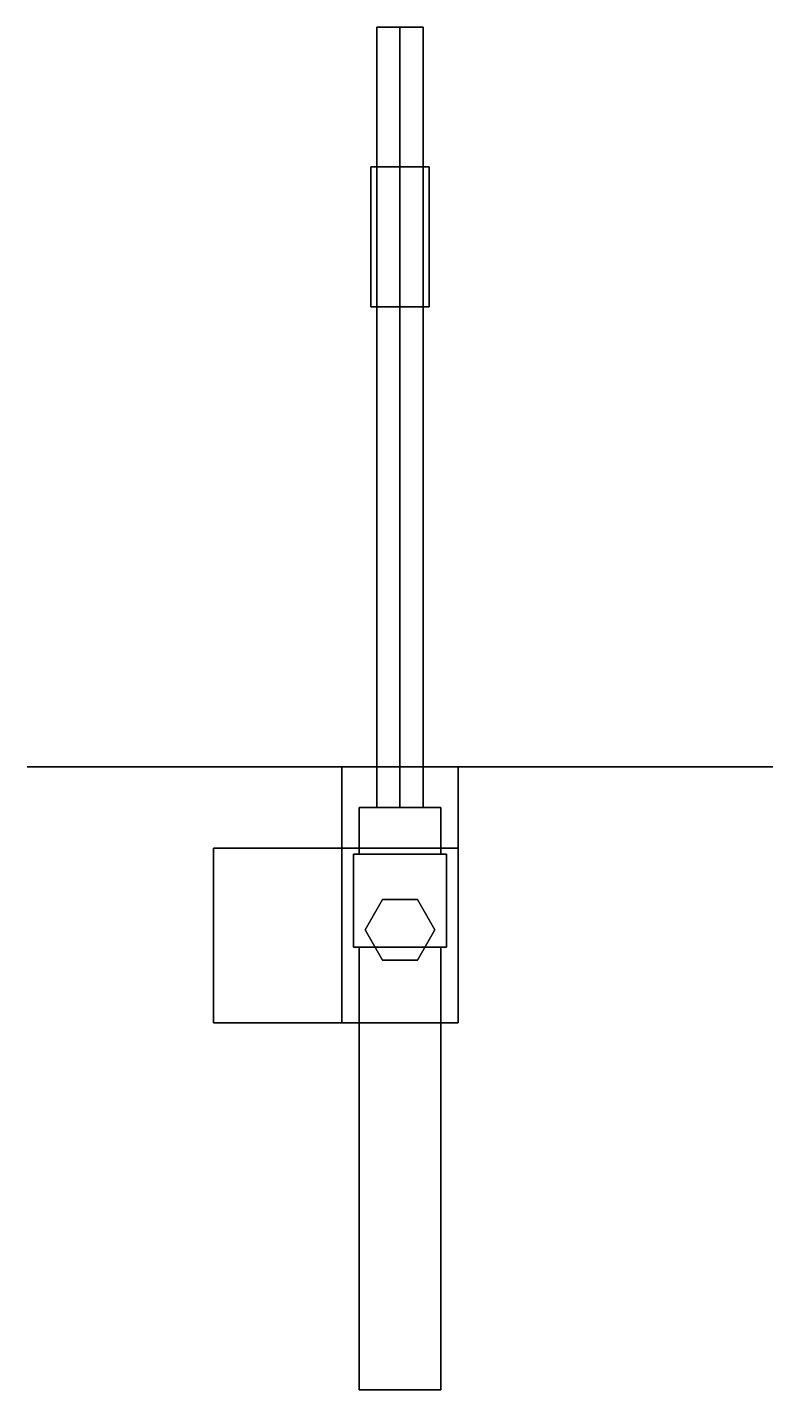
# Model space of a CAD drawing. Header units: millimetres. Extents: x -0.32 to 7.25, y -4.94 to 0.78.
# Drawn here: x -0.32 to 0.32, y -0.395 to 0.775 of the extents above.
import ezdxf

# ---------------------------------------------------------------- set-up
doc = ezdxf.new("R2010")
doc.units = ezdxf.units.MM
for name, color, linetype in [('gun', 1, 'Continuous'), ('sleeve', 5, 'Continuous'), ('turret', 2, 'Continuous')]:
    doc.layers.add(name, color=color, linetype=linetype)

msp = doc.modelspace()

# ---------------------------------------------------------------- linework, layer by layer
at = {"layer": 'gun'}
for points in [[(-0.02, 0.105, 0.65), (0, 0.105, 0.67), (0, 0.775, 0.67), (-0.02, 0.775, 0.65)], [(0, 0.105, 0.63), (-0.02, 0.105, 0.65), (-0.02, 0.775, 0.65), (0, 0.775, 0.63)], [(0, 0.105, 0.67), (0.02, 0.105, 0.65), (0.02, 0.775, 0.65), (0, 0.775, 0.67)], [(0.02, 0.105, 0.65), (0, 0.105, 0.63), (0, 0.775, 0.63), (0.02, 0.775, 0.65)], [(-0.025, 0.535, 0.65), (0, 0.535, 0.675), (0, 0.655, 0.675), (-0.025, 0.655, 0.65)], [(0, 0.535, 0.625), (-0.025, 0.535, 0.65), (-0.025, 0.655, 0.65), (0, 0.655, 0.625)], [(0, 0.655, 0.675), (0.025, 0.655, 0.65), (0, 0.655, 0.625), (-0.025, 0.655, 0.65)], [(0, 0.535, 0.675), (0.025, 0.535, 0.65), (0.025, 0.655, 0.65), (0, 0.655, 0.675)], [(0.025, 0.535, 0.65), (0, 0.535, 0.625), (0, 0.655, 0.625), (0.025, 0.655, 0.65)], [(-0.025, 0.535, 0.65), (0, 0.535, 0.625), (0.025, 0.535, 0.65), (0, 0.535, 0.675)], [(-0.035, 0.105, 0.58), (-0.035, 0.065, 0.58), (-0.035, 0.065, 0.72), (-0.035, 0.105, 0.72)], [(0.035, 0.105, 0.58), (0.035, 0.065, 0.58), (-0.035, 0.065, 0.58), (-0.035, 0.105, 0.58)], [(0.035, 0.105, 0.72), (0.035, 0.105, 0.58), (-0.035, 0.105, 0.58), (-0.035, 0.105, 0.72)], [(-0.035, 0.105, 0.72), (-0.035, 0.065, 0.72), (0.035, 0.065, 0.72), (0.035, 0.105, 0.72)], [(0.035, 0.065, 0.72), (0.035, 0.065, 0.58), (0.035, 0.105, 0.58), (0.035, 0.105, 0.72)], [(-0.04, 0.065, 0.58), (-0.04, -0.015, 0.58), (-0.04, -0.015, 0.72), (-0.04, 0.065, 0.72)], [(-0.04, 0.065, 0.72), (-0.04, -0.015, 0.72), (0.04, -0.015, 0.72), (0.04, 0.065, 0.72)], [(0.04, 0.065, 0.58), (0.04, -0.015, 0.58), (-0.04, -0.015, 0.58), (-0.04, 0.065, 0.58)], [(-0.035, 0.065, 0.72), (-0.035, 0.065, 0.58), (-0.04, 0.065, 0.58), (-0.04, 0.065, 0.72)], [(0.04, 0.065, 0.72), (0.04, 0.065, 0.58), (0.035, 0.065, 0.58), (0.035, 0.065, 0.72)], [(0.04, -0.015, 0.72), (0.04, -0.015, 0.58), (0.04, 0.065, 0.58), (0.04, 0.065, 0.72)], [(-0.04, -0.015, 0.72), (-0.04, -0.015, 0.58), (-0.035, -0.015, 0.58), (-0.035, -0.015, 0.72)], [(0.035, -0.015, 0.58), (0.035, -0.395, 0.58), (-0.035, -0.395, 0.58), (-0.035, -0.015, 0.58)], [(-0.035, -0.015, 0.58), (-0.035, -0.395, 0.58), (-0.035, -0.395, 0.72), (-0.035, -0.015, 0.72)], [(-0.035, -0.015, 0.72), (-0.035, -0.395, 0.72), (0.035, -0.395, 0.72), (0.035, -0.015, 0.72)], [(0.035, -0.395, 0.72), (0.035, -0.395, 0.58), (0.035, -0.015, 0.58), (0.035, -0.015, 0.72)], [(0.035, -0.015, 0.72), (0.035, -0.015, 0.58), (0.04, -0.015, 0.58), (0.04, -0.015, 0.72)], [(-0.035, -0.395, 0.72), (-0.035, -0.395, 0.58), (0.035, -0.395, 0.58), (0.035, -0.395, 0.72)]]:
    msp.add_3dface(points, dxfattribs=at)
at = {"layer": 'sleeve'}
for points in [[(-0.32, 0.14, 0.45), (0.32, 0.14, 0.45), (0.32, 0.14, 0.6), (-0.32, 0.14, 0.6)], [(-0.32, 0.14, 0.6), (0.32, 0.14, 0.6), (0.32, 0.14, 0.45), (-0.32, 0.14, 0.45)], [(-0.32, 0.14, 0.6), (-0.05, 0.14, 0.6), (-0.05, 0.14, 0.85), (-0.32, 0.14, 0.85)], [(-0.32, 0.14, 0.85), (-0.05, 0.14, 0.85), (-0.05, 0.14, 0.6), (-0.32, 0.14, 0.6)], [(-0.05, 0.07, 0.5), (-0.05, 0.14, 0.5), (-0.05, 0.14, 0.56), (-0.05, 0.07, 0.56)], [(-0.05, 0.07, 0.56), (-0.05, 0.14, 0.56), (-0.05, 0.14, 0.5), (-0.05, 0.07, 0.5)], [(0.05, 0.14, 0.6), (0.32, 0.14, 0.6), (0.32, 0.14, 0.85), (0.05, 0.14, 0.85)], [(0.05, 0.14, 0.85), (0.32, 0.14, 0.85), (0.32, 0.14, 0.6), (0.05, 0.14, 0.6)], [(0.05, -0.08, 0.56), (0.05, 0.14, 0.56), (0.05, 0.14, 0.5), (0.05, -0.08, 0.5)], [(0.05, -0.08, 0.5), (0.05, 0.14, 0.5), (0.05, 0.14, 0.56), (0.05, -0.08, 0.56)], [(0.05, 0.07, 0.5), (0.05, -0.08, 0.5), (-0.16, -0.08, 0.5), (-0.16, 0.07, 0.5)], [(-0.16, 0.07, 0.5), (-0.16, -0.08, 0.5), (-0.16, -0.08, 0.66), (-0.16, 0.07, 0.66)], [(-0.16, 0.07, 0.66), (-0.16, -0.08, 0.66), (-0.05, -0.08, 0.66), (-0.05, 0.07, 0.66)], [(-0.05, 0.07, 0.66), (-0.05, 0.07, 0.5), (-0.16, 0.07, 0.5), (-0.16, 0.07, 0.66)], [(-0.05, 0.07, 0.56), (-0.05, -0.08, 0.56), (0.05, -0.08, 0.56), (0.05, 0.07, 0.56)], [(0.05, 0.07, 0.56), (0.05, 0.07, 0.5), (-0.05, 0.07, 0.5), (-0.05, 0.07, 0.56)], [(-0.05, -0.08, 0.66), (-0.05, -0.08, 0.56), (-0.05, 0.07, 0.56), (-0.05, 0.07, 0.66)], [(-0.16, -0.08, 0.66), (-0.16, -0.08, 0.5), (-0.05, -0.08, 0.5), (-0.05, -0.08, 0.66)], [(-0.05, -0.08, 0.56), (-0.05, -0.08, 0.5), (0.05, -0.08, 0.5), (0.05, -0.08, 0.56)]]:
    msp.add_3dface(points, dxfattribs=at)
at = {"layer": 'turret'}
for points in [[(-0.015, 0.026), (-0.03, 0), (-0.03, 0, 0.5), (-0.015, 0.026, 0.5)], [(0.015, 0.026), (-0.015, 0.026), (-0.015, 0.026, 0.5), (0.015, 0.026, 0.5)], [(0.03, 0), (0.015, 0.026), (0.015, 0.026, 0.5), (0.03, 0, 0.5)], [(-0.03, 0), (-0.015, -0.026), (-0.015, -0.026, 0.5), (-0.03, 0, 0.5)], [(0.015, -0.026), (0.03, 0), (0.03, 0, 0.5), (0.015, -0.026, 0.5)], [(-0.015, -0.026), (0.015, -0.026), (0.015, -0.026, 0.5), (-0.015, -0.026, 0.5)]]:
    msp.add_3dface(points, dxfattribs=at)

doc.saveas('drawing.dxf')
